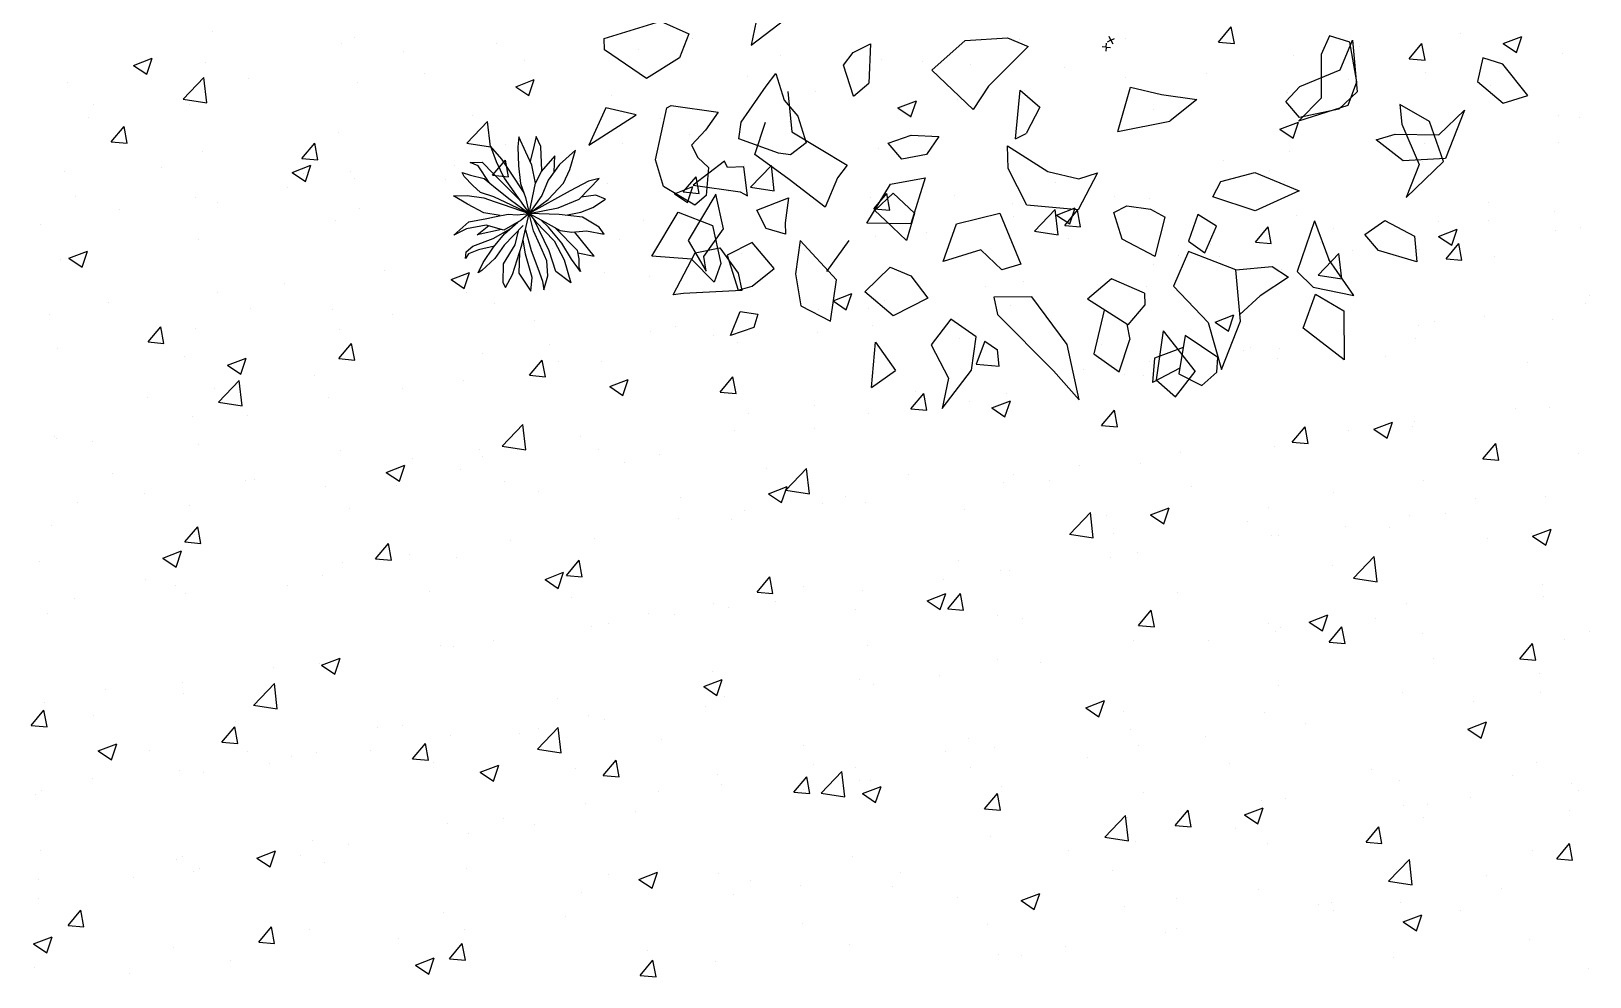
# Model space of a CAD drawing. Header units: millimetres. Extents: x 6597 to 20911, y -10306 to -132.
# Drawn here: x 9650 to 10237, y -5296 to -4941 of the extents above; entities that cross this region are included whole.
import ezdxf

# ---------------------------------------------------------------- set-up
doc = ezdxf.new("R2010")
doc.units = ezdxf.units.MM
doc.header["$LTSCALE"] = 25
doc.header["$MEASUREMENT"] = 0
doc.layers.add('MAAI - VEGETAÇÃO', color=106, linetype='Continuous')

msp = doc.modelspace()

# ---------------------------------------------------------------- linework, layer by layer
at = {"layer": 'MAAI - VEGETAÇÃO', "linetype": 'Continuous', "transparency": 33554559}
for p, q in [((9718.67, -4940.85), (9718.67, -4940.85)), ((10096.88, -4944.9), (10101.7, -4939.15)), ((10102.86, -4945.42), (10101.7, -4939.15)), ((10187.83, -4941.54), (10187.83, -4941.54)), ((9767.17, -4945.59), (9767.17, -4945.59)), ((9772.05, -4943.1), (9772.05, -4943.1)), ((9825.43, -4945.36), (9825.43, -4945.36)), ((9878.81, -4947.62), (9878.81, -4947.62)), ((9899.11, -4943.58), (9899.11, -4943.58)), ((10022.2, -4944.04), (10022.2, -4944.04)), ((10061.9, -4943.47), (10061.9, -4943.47)), ((10096.88, -4944.9), (10102.86, -4945.42)), ((10149.96, -4946.53), (10149.96, -4946.53)), ((10168.61, -4951.17), (10173.43, -4945.43)), ((10174.58, -4951.7), (10173.43, -4945.43)), ((10203.99, -4945.46), (10210.99, -4942.77)), ((10203.99, -4945.46), (10208.96, -4948.82)), ((10208.96, -4948.82), (10210.99, -4942.77)), ((9688.83, -4953.69), (9695.83, -4951)), ((9688.83, -4953.69), (9693.8, -4957.04)), ((9693.8, -4957.04), (9695.83, -4951)), ((9715.83, -4952.63), (9715.83, -4952.63)), ((9790.43, -4948.52), (9790.43, -4948.52)), ((9835.95, -4951.89), (9835.95, -4951.89)), ((9932.2, -4949.87), (9932.2, -4949.87)), ((9970.26, -4951.54), (9970.26, -4951.54)), ((9985.58, -4952.13), (9985.58, -4952.13)), ((10003.58, -4953.49), (10003.58, -4953.49)), ((10124.93, -4949.82), (10124.93, -4949.82)), ((10168.61, -4951.17), (10174.58, -4951.69)), ((10226.12, -4949.35), (10226.12, -4949.35)), ((9707.47, -4966.33), (9715.26, -4958.22)), ((9716.36, -4967.72), (9715.26, -4958.22)), ((9732.11, -4958.53), (9732.11, -4958.53)), ((9798.08, -4956.88), (9798.08, -4956.88)), ((9832.54, -4961.7), (9839.54, -4959.01)), ((9837.51, -4965.05), (9839.54, -4959.01)), ((9919.75, -4957.94), (9919.75, -4957.94)), ((10038.96, -4954.38), (10038.96, -4954.38)), ((10061.77, -4958.14), (10061.77, -4958.14)), ((10092.34, -4956.64), (10092.34, -4956.64)), ((10145.73, -4958.89), (10145.73, -4958.89)), ((10174.77, -4956.39), (10174.77, -4956.39)), ((9663.89, -4960.13), (9663.89, -4960.13)), ((9773.05, -4960.17), (9773.05, -4960.17)), ((9832.54, -4961.7), (9837.51, -4965.05)), ((9868.4, -4964.98), (9868.4, -4964.98)), ((9945.26, -4963.5), (9945.26, -4963.5)), ((10023.9, -4963.13), (10023.9, -4963.13)), ((10122.83, -4963.89), (10122.83, -4963.89)), ((10199.11, -4961.15), (10199.11, -4961.15)), ((9673.79, -4968.54), (9673.79, -4968.54)), ((9707.47, -4966.34), (9716.36, -4967.72)), ((9709.89, -4968.49), (9709.89, -4968.49)), ((9976.25, -4969.71), (9983.25, -4967.02)), ((9976.25, -4969.71), (9981.23, -4973.06)), ((9981.22, -4973.06), (9983.25, -4967.02)), ((9998.86, -4966.42), (9998.86, -4966.42)), ((10072.32, -4970.29), (10072.32, -4970.29)), ((9672.02, -4973.47), (9672.02, -4973.47)), ((9680.4, -4982.46), (9685.22, -4976.72)), ((9686.38, -4982.99), (9685.22, -4976.72)), ((9814.2, -4982.89), (9821.99, -4974.77)), ((9816.46, -4972.48), (9816.46, -4972.48)), ((9823.09, -4984.27), (9821.98, -4974.78)), ((9886.94, -4973.51), (9886.94, -4973.51)), ((9935.71, -4974.74), (9935.71, -4974.74)), ((10020.98, -4977.33), (10020.98, -4977.33)), ((10119.96, -4977.71), (10126.97, -4975.03)), ((10124.94, -4981.07), (10126.97, -4975.03)), ((10224.68, -4972.67), (10224.68, -4972.67)), ((10232.72, -4973.11), (10232.72, -4973.11)), ((9680.4, -4982.46), (9686.38, -4982.99)), ((9752.12, -4988.74), (9756.95, -4982.99)), ((9758.1, -4989.26), (9756.95, -4982.99)), ((9765.95, -4978.88), (9765.95, -4978.88)), ((9814.19, -4982.89), (9823.09, -4984.27)), ((9872.8, -4983.02), (9872.8, -4983.02)), ((9897.84, -4979.72), (9897.84, -4979.72)), ((10119.96, -4977.71), (10124.94, -4981.07)), ((10161.53, -4980.98), (10161.53, -4980.98)), ((10174.41, -4983.12), (10174.41, -4983.12)), ((10224.9, -4982.64), (10224.9, -4982.64)), ((9714.61, -4985.92), (9714.61, -4985.92)), ((9752.12, -4988.74), (9758.1, -4989.26)), ((9828.62, -4983.52), (9828.62, -4983.52)), ((9969.04, -4984.83), (9969.04, -4984.83)), ((10123.65, -4985.97), (10123.65, -4985.97)), ((9662.67, -4993.42), (9662.67, -4993.42)), ((9699.19, -4991.95), (9699.19, -4991.95)), ((9748.52, -4993.95), (9755.52, -4991.26)), ((9748.52, -4993.95), (9753.49, -4997.3)), ((9752.58, -4994.2), (9752.58, -4994.2)), ((9753.49, -4997.3), (9755.52, -4991.26)), ((9770.3, -4993.53), (9770.3, -4993.53)), ((9809.65, -4991.33), (9809.65, -4991.33)), ((9823.85, -4995.02), (9828.67, -4989.27)), ((9829.83, -4995.54), (9828.67, -4989.27)), ((9918.53, -4991.23), (9918.53, -4991.23)), ((9920.92, -4999.44), (9928.71, -4991.32)), ((9929.81, -5000.82), (9928.7, -4991.33)), ((10098.62, -4989.27), (10098.62, -4989.27)), ((10116.09, -4993.13), (10116.09, -4993.13)), ((10173.56, -4989.68), (10173.56, -4989.68)), ((9746.74, -4999.61), (9746.74, -4999.61)), ((9771.77, -4996.32), (9771.77, -4996.32)), ((9805.96, -4996.46), (9805.96, -4996.46)), ((9823.85, -4995.02), (9829.83, -4995.54)), ((9859.34, -4998.72), (9859.34, -4998.72)), ((9867.19, -4998.27), (9867.19, -4998.27)), ((9892.23, -5001.96), (9899.23, -4999.27)), ((9895.58, -5001.29), (9900.4, -4995.54)), ((9897.2, -5005.31), (9899.23, -4999.27)), ((9901.55, -5001.81), (9900.4, -4995.55)), ((9920.92, -4999.45), (9929.81, -5000.82)), ((10035.46, -4997.58), (10035.46, -4997.58)), ((10121.62, -4997.18), (10121.62, -4997.18)), ((9666.9, -5003.13), (9666.9, -5003.13)), ((9711.99, -5003.54), (9711.99, -5003.54)), ((9720.28, -5005.38), (9720.28, -5005.38)), ((9815.25, -5005.77), (9815.25, -5005.77)), ((9892.23, -5001.96), (9897.2, -5005.31)), ((9895.58, -5001.29), (9901.55, -5001.81)), ((9912.72, -5000.97), (9912.72, -5000.97)), ((9966.11, -5003.23), (9966.11, -5003.23)), ((9967.3, -5007.57), (9972.12, -5001.82)), ((9973.28, -5008.09), (9972.12, -5001.82)), ((9972.56, -5005.86), (9972.56, -5005.86)), ((9997.59, -5002.57), (9997.59, -5002.57)), ((10019.49, -5005.48), (10019.49, -5005.48)), ((10057.77, -5003.14), (10057.77, -5003.14)), ((10071.11, -5003.58), (10071.11, -5003.58)), ((10198.37, -5005.08), (10198.37, -5005.08)), ((9683.58, -5007.93), (9683.58, -5007.93)), ((9764.74, -5012.17), (9764.74, -5012.17)), ((9773.66, -5007.64), (9773.66, -5007.64)), ((9827.04, -5009.89), (9827.04, -5009.89)), ((9880.43, -5012.15), (9880.43, -5012.15)), ((9967.3, -5007.57), (9973.28, -5008.09)), ((10019.76, -5010.62), (10019.76, -5010.62)), ((10027.65, -5015.99), (10035.44, -5007.87)), ((10036.53, -5017.38), (10035.43, -5007.88)), ((10035.94, -5009.97), (10042.94, -5007.28)), ((10035.94, -5009.97), (10040.92, -5013.32)), ((10039.03, -5013.84), (10043.85, -5008.1)), ((10040.92, -5013.32), (10042.94, -5007.28)), ((10045.01, -5014.36), (10043.85, -5008.1)), ((10072.87, -5007.74), (10072.87, -5007.74)), ((10126.25, -5009.99), (10126.25, -5009.99)), ((10179.63, -5012.25), (10179.63, -5012.25)), ((10198.37, -5012.11), (10198.37, -5012.11)), ((10223.41, -5008.81), (10223.41, -5008.81)), ((9653.67, -5013.55), (9653.67, -5013.55)), ((9909.4, -5014.18), (9909.4, -5014.18)), ((9933.81, -5014.4), (9933.81, -5014.4)), ((9967.83, -5018.12), (9967.83, -5018.12)), ((9987.19, -5016.66), (9987.19, -5016.66)), ((9999.45, -5013.15), (9999.45, -5013.15)), ((10027.64, -5016), (10036.53, -5017.38)), ((10039.03, -5013.84), (10045.01, -5014.36)), ((10110.75, -5020.12), (10115.58, -5014.37)), ((10116.73, -5020.64), (10115.58, -5014.37)), ((10140.05, -5015.09), (10140.05, -5015.09)), ((10179.65, -5017.98), (10186.66, -5015.29)), ((10179.65, -5017.98), (10184.63, -5021.33)), ((10184.63, -5021.33), (10186.66, -5015.29)), ((10223.69, -5015.93), (10223.69, -5015.93)), ((10233.02, -5014.5), (10233.02, -5014.5)), ((9664.49, -5026.2), (9671.5, -5023.52)), ((9669.47, -5029.56), (9671.5, -5023.52)), ((9713.39, -5019.21), (9713.39, -5019.21)), ((9846.49, -5022.46), (9846.49, -5022.46)), ((9871.53, -5019.16), (9871.53, -5019.16)), ((9941.13, -5023.16), (9941.13, -5023.16)), ((10040.57, -5018.91), (10040.57, -5018.91)), ((10093.95, -5021.17), (10093.95, -5021.17)), ((10110.75, -5020.12), (10116.73, -5020.64)), ((10135.22, -5020.43), (10135.22, -5020.43)), ((10147.34, -5023.43), (10147.34, -5023.43)), ((10172.34, -5022.97), (10172.34, -5022.97)), ((10182.48, -5026.39), (10187.3, -5020.65)), ((10188.46, -5026.91), (10187.3, -5020.65)), ((9661.46, -5026.71), (9661.46, -5026.71)), ((9664.49, -5026.2), (9669.47, -5029.56)), ((9917.32, -5024.52), (9917.32, -5024.52)), ((10072.31, -5028.71), (10072.31, -5028.71)), ((10081.73, -5025.1), (10081.73, -5025.1)), ((10097.35, -5025.41), (10097.35, -5025.41)), ((10134.37, -5032.54), (10142.16, -5024.42)), ((10143.26, -5033.93), (10142.15, -5024.43)), ((10182.48, -5026.39), (10188.46, -5026.91)), ((10200.72, -5025.68), (10200.72, -5025.68)), ((9745.47, -5035.76), (9745.47, -5035.76)), ((9783.34, -5030.77), (9783.34, -5030.77)), ((9808.21, -5034.21), (9815.21, -5031.52)), ((9808.21, -5034.21), (9813.18, -5037.57)), ((9813.18, -5037.57), (9815.21, -5031.52)), ((9865.97, -5031.56), (9865.97, -5031.56)), ((9882.81, -5033.17), (9882.81, -5033.17)), ((10023.41, -5035.11), (10023.41, -5035.11)), ((10120.4, -5030.46), (10120.4, -5030.46)), ((10134.36, -5032.55), (10143.26, -5033.93)), ((9720.43, -5039.05), (9720.43, -5039.05)), ((9814.03, -5039.06), (9814.03, -5039.06)), ((9951.92, -5042.22), (9958.92, -5039.53)), ((9956.89, -5045.58), (9958.92, -5039.53)), ((10009.16, -5037.02), (10009.16, -5037.02)), ((10069.89, -5036.87), (10069.89, -5036.87)), ((10236.56, -5040.07), (10236.56, -5040.07)), ((9657.28, -5047.37), (9657.28, -5047.37)), ((9679.3, -5042.78), (9679.3, -5042.78)), ((9732.68, -5045.04), (9732.68, -5045.04)), ((9763.52, -5045.46), (9763.52, -5045.46)), ((9786.06, -5047.29), (9786.06, -5047.29)), ((9824.49, -5043.18), (9824.49, -5043.18)), ((9946.25, -5045.3), (9946.25, -5045.3)), ((9951.92, -5042.22), (9956.89, -5045.58)), ((9965.09, -5045.12), (9965.09, -5045.12)), ((9971.28, -5042.01), (9971.28, -5042.01)), ((10018.55, -5043.91), (10018.55, -5043.91)), ((10095.63, -5050.23), (10102.63, -5047.54)), ((10100.61, -5053.58), (10102.63, -5047.54)), ((10234.97, -5043.27), (10234.97, -5043.27)), ((9694.27, -5057.68), (9699.09, -5051.94)), ((9700.25, -5058.21), (9699.09, -5051.94)), ((9712.18, -5052.5), (9712.18, -5052.5)), ((9766.18, -5053.19), (9766.18, -5053.19)), ((9839.45, -5049.55), (9839.45, -5049.55)), ((9892.83, -5051.8), (9892.83, -5051.8)), ((9966.61, -5051.4), (9966.61, -5051.4)), ((10095.63, -5050.23), (10100.61, -5053.58)), ((10172.07, -5051.55), (10172.07, -5051.55)), ((10178.24, -5050.08), (10178.24, -5050.08)), ((10197.1, -5048.26), (10197.1, -5048.26)), ((10222.47, -5049.22), (10222.47, -5049.22)), ((9694.27, -5057.68), (9700.25, -5058.21)), ((9766, -5063.96), (9770.82, -5058.21)), ((9771.98, -5064.48), (9770.82, -5058.21)), ((9845.22, -5058.6), (9845.22, -5058.6)), ((9883.09, -5053.62), (9883.09, -5053.62)), ((9906.77, -5055.13), (9906.77, -5055.13)), ((9916.1, -5057.81), (9916.1, -5057.81)), ((9946.21, -5054.06), (9946.21, -5054.06)), ((9999.59, -5056.31), (9999.59, -5056.31)), ((10052.97, -5058.57), (10052.97, -5058.57)), ((10171.13, -5056.26), (10171.13, -5056.26)), ((9660.24, -5060), (9660.24, -5060)), ((9707.86, -5063.2), (9707.86, -5063.2)), ((9724.18, -5066.46), (9731.19, -5063.78)), ((9729.16, -5069.82), (9731.19, -5063.78)), ((9766, -5063.96), (9771.98, -5064.48)), ((9820.19, -5061.9), (9820.19, -5061.9)), ((9837.73, -5070.23), (9842.55, -5064.49)), ((9843.7, -5070.76), (9842.55, -5064.49)), ((9848.46, -5065.14), (9848.46, -5065.14)), ((9864.76, -5064.85), (9864.76, -5064.85)), ((10071.04, -5064.85), (10071.04, -5064.85)), ((10106.36, -5060.82), (10106.36, -5060.82)), ((10108.91, -5059.87), (10108.91, -5059.87)), ((10119.19, -5063.75), (10119.19, -5063.75)), ((10119.92, -5060.09), (10119.92, -5060.09)), ((10159.74, -5063.08), (10159.74, -5063.08)), ((9724.18, -5066.46), (9729.16, -5069.82)), ((9757.03, -5070.21), (9757.03, -5070.21)), ((9837.73, -5070.23), (9843.7, -5070.76)), ((9909.45, -5076.51), (9914.27, -5070.76)), ((9915.43, -5077.03), (9914.27, -5070.76)), ((10046.01, -5068.15), (10046.01, -5068.15)), ((10061.6, -5070.1), (10061.6, -5070.1)), ((10068.68, -5070.16), (10068.68, -5070.16)), ((10213.12, -5065.33), (10213.12, -5065.33)), ((9719.16, -5075.2), (9719.16, -5075.2)), ((9720.73, -5080.3), (9728.52, -5072.18)), ((9729.62, -5081.68), (9728.51, -5072.19)), ((9790.14, -5075.15), (9790.14, -5075.15)), ((9812.82, -5072.35), (9812.82, -5072.35)), ((9867.9, -5074.47), (9874.9, -5071.79)), ((9867.9, -5074.47), (9872.87, -5077.83)), ((9872.87, -5077.83), (9874.9, -5071.79)), ((9909.45, -5076.51), (9915.43, -5077.03)), ((9982.85, -5076.46), (9982.85, -5076.46)), ((9694.13, -5078.5), (9694.13, -5078.5)), ((9720.73, -5080.31), (9729.62, -5081.68)), ((9762.31, -5078.75), (9762.31, -5078.75)), ((9944.98, -5081.45), (9944.98, -5081.45)), ((9981.18, -5082.78), (9986, -5077.04)), ((9981.18, -5082.78), (9987.16, -5083.31)), ((9987.15, -5083.31), (9986, -5077.04)), ((10003.28, -5080.11), (10003.28, -5080.11)), ((10011.61, -5082.48), (10018.61, -5079.79)), ((10011.61, -5082.48), (10016.58, -5085.84)), ((10016.58, -5085.84), (10018.61, -5079.79)), ((10017.33, -5077.2), (10017.33, -5077.2)), ((10208.67, -5082.71), (10208.67, -5082.71)), ((10221.25, -5082.5), (10221.25, -5082.5)), ((9710.96, -5085.79), (9710.96, -5085.79)), ((9731.82, -5085.16), (9731.82, -5085.16)), ((9827.46, -5096.85), (9835.25, -5088.73)), ((9919.94, -5084.74), (9919.94, -5084.74)), ((9965.39, -5084.69), (9965.39, -5084.69)), ((10052.9, -5089.06), (10057.72, -5083.31)), ((10058.88, -5089.58), (10057.72, -5083.31)), ((10155.32, -5090.49), (10162.32, -5087.8)), ((10160.3, -5093.85), (10162.32, -5087.8)), ((10170.79, -5087.7), (10170.79, -5087.7)), ((9659.02, -5093.29), (9659.02, -5093.29)), ((9659.83, -5093.88), (9659.83, -5093.88)), ((9836.34, -5098.24), (9835.24, -5088.74)), ((9856.79, -5093.06), (9856.79, -5093.06)), ((9914.88, -5091.1), (9914.88, -5091.1)), ((9944.97, -5090.13), (9944.97, -5090.13)), ((10052.9, -5089.06), (10058.88, -5089.58)), ((10124.63, -5095.34), (10129.45, -5089.59)), ((10130.61, -5095.86), (10129.45, -5089.59)), ((10145.76, -5090.99), (10145.76, -5090.99)), ((10155.32, -5090.49), (10160.3, -5093.85)), ((10169.91, -5089.55), (10169.91, -5089.55)), ((9673.5, -5095.17), (9673.5, -5095.17)), ((9713.21, -5096.13), (9713.21, -5096.13)), ((9766.59, -5098.39), (9766.59, -5098.39)), ((9818.91, -5098.05), (9818.91, -5098.05)), ((9827.45, -5096.86), (9836.34, -5098.24)), ((9863.54, -5098.14), (9863.54, -5098.14)), ((9886.65, -5100.14), (9886.65, -5100.14)), ((10082.61, -5099.31), (10082.61, -5099.31)), ((10117.97, -5097.04), (10117.97, -5097.04)), ((10124.63, -5095.34), (10130.61, -5095.86)), ((10196.36, -5101.61), (10201.18, -5095.86)), ((10202.33, -5102.13), (10201.18, -5095.87)), ((10232.43, -5099.74), (10232.43, -5099.74)), ((9783.87, -5106.73), (9790.88, -5104.04)), ((9788.85, -5110.08), (9790.88, -5104.04)), ((9793.88, -5101.34), (9793.88, -5101.34)), ((9811.6, -5105.63), (9811.6, -5105.63)), ((9819.97, -5100.65), (9819.97, -5100.65)), ((9873.35, -5102.9), (9873.35, -5102.9)), ((9926.74, -5105.16), (9926.74, -5105.16)), ((9934.18, -5113.4), (9941.97, -5105.28)), ((9943.07, -5114.79), (9941.96, -5105.29)), ((10044.73, -5104.29), (10044.73, -5104.29)), ((10067.46, -5103.45), (10067.46, -5103.45)), ((10196.36, -5101.61), (10202.33, -5102.13)), ((9680.91, -5107.31), (9680.91, -5107.31)), ((9730.73, -5109.66), (9730.73, -5109.66)), ((9734.29, -5109.57), (9734.29, -5109.57)), ((9761.09, -5112.04), (9761.09, -5112.04)), ((9783.87, -5106.73), (9788.85, -5110.08)), ((9787.68, -5111.82), (9787.68, -5111.82)), ((9828.33, -5110.15), (9828.33, -5110.15)), ((9927.59, -5114.74), (9934.59, -5112.05)), ((9932.56, -5118.09), (9934.59, -5112.05)), ((9980.12, -5107.41), (9980.12, -5107.41)), ((10016.12, -5110.49), (10016.12, -5110.49)), ((10019.7, -5107.59), (10019.7, -5107.59)), ((10033.5, -5109.67), (10033.5, -5109.67)), ((10086.88, -5111.92), (10086.88, -5111.92)), ((10174.11, -5109.75), (10174.11, -5109.75)), ((9667.82, -5117.94), (9667.82, -5117.94)), ((9692.85, -5114.64), (9692.85, -5114.64)), ((9841.06, -5114.08), (9841.06, -5114.08)), ((9894.44, -5116.33), (9894.44, -5116.33)), ((9927.59, -5114.74), (9932.56, -5118.09)), ((9934.17, -5113.41), (9943.07, -5114.79)), ((9956.54, -5115.9), (9956.54, -5115.9)), ((9964.18, -5117.98), (9964.18, -5117.98)), ((10140.27, -5114.18), (10140.27, -5114.18)), ((10193.65, -5116.43), (10193.65, -5116.43)), ((10220.04, -5115.79), (10220.04, -5115.79)), ((9709.75, -5119.08), (9709.75, -5119.08)), ((9770.01, -5120.16), (9770.01, -5120.16)), ((9918.67, -5120.89), (9918.67, -5120.89)), ((9947.82, -5118.59), (9947.82, -5118.59)), ((10001.2, -5120.84), (10001.2, -5120.84)), ((10040.91, -5129.95), (10048.69, -5121.84)), ((10049.79, -5131.34), (10048.69, -5121.84)), ((10054.59, -5123.1), (10054.59, -5123.1)), ((10071.3, -5122.74), (10078.3, -5120.06)), ((10071.3, -5122.74), (10076.28, -5126.1)), ((10076.27, -5126.1), (10078.3, -5120.06)), ((10115.79, -5119.76), (10115.79, -5119.76)), ((10168.69, -5122.83), (10168.69, -5122.83)), ((10182.36, -5122.15), (10182.36, -5122.15)), ((9657.81, -5126.58), (9657.81, -5126.58)), ((9708.15, -5132.9), (9712.97, -5127.16)), ((9714.13, -5133.43), (9712.97, -5127.16)), ((9893.64, -5124.19), (9893.64, -5124.19)), ((9913.67, -5124.39), (9913.67, -5124.39)), ((10057.47, -5129.77), (10057.47, -5129.77)), ((10107.97, -5125.36), (10107.97, -5125.36)), ((10144.49, -5127.14), (10144.49, -5127.14)), ((10161.35, -5127.61), (10161.35, -5127.61)), ((10215.01, -5130.75), (10222.02, -5128.07)), ((10219.99, -5134.11), (10222.02, -5128.07)), ((9708.15, -5132.9), (9714.13, -5133.43)), ((9711.69, -5130.17), (9711.69, -5130.17)), ((9779.87, -5139.18), (9784.7, -5133.43)), ((9785.85, -5139.7), (9784.7, -5133.43)), ((9830.48, -5132.5), (9830.48, -5132.5)), ((9862.32, -5131.43), (9862.32, -5131.43)), ((10040.9, -5129.96), (10049.79, -5131.34)), ((10116.76, -5130.33), (10116.76, -5130.33)), ((10119.45, -5130.43), (10119.45, -5130.43)), ((10198.07, -5131.71), (10198.07, -5131.71)), ((10214.73, -5129.87), (10214.73, -5129.87)), ((10215.01, -5130.75), (10219.99, -5134.11)), ((9653.37, -5140.18), (9653.37, -5140.18)), ((9699.85, -5138.98), (9706.85, -5136.29)), ((9699.85, -5138.98), (9704.83, -5142.33)), ((9704.83, -5142.33), (9706.85, -5136.29)), ((9767.57, -5140.78), (9767.57, -5140.78)), ((9779.87, -5139.18), (9785.85, -5139.7)), ((9792.61, -5137.49), (9792.61, -5137.49)), ((9810.38, -5138.92), (9810.38, -5138.92)), ((9851.6, -5145.45), (9856.42, -5139.71)), ((9857.58, -5145.98), (9856.42, -5139.71)), ((9999.15, -5139.78), (9999.15, -5139.78)), ((10056.3, -5138.75), (10056.3, -5138.75)), ((10066.24, -5136.73), (10066.24, -5136.73)), ((10147.63, -5146.51), (10155.42, -5138.39)), ((10156.52, -5147.89), (10155.41, -5138.4)), ((9693.31, -5146.97), (9693.31, -5146.97)), ((9759.87, -5145.33), (9759.87, -5145.33)), ((9843.57, -5146.99), (9850.57, -5144.3)), ((9843.57, -5146.99), (9848.54, -5150.34)), ((9848.54, -5150.34), (9850.57, -5144.3)), ((9851.6, -5145.45), (9857.58, -5145.98)), ((9923.33, -5151.73), (9928.15, -5145.98)), ((9929.3, -5152.25), (9928.15, -5145.98)), ((9993.39, -5147.03), (9993.39, -5147.03)), ((10014.9, -5143.78), (10014.9, -5143.78)), ((10018.43, -5143.73), (10018.43, -5143.73)), ((10139.75, -5141.72), (10139.75, -5141.72)), ((10147.62, -5146.51), (10156.52, -5147.89)), ((9704.42, -5149.1), (9704.42, -5149.1)), ((9708.53, -5152.37), (9708.53, -5152.37)), ((9746.7, -5149.22), (9746.7, -5149.22)), ((9800.08, -5151.48), (9800.08, -5151.48)), ((9923.33, -5151.73), (9929.3, -5152.25)), ((9940.84, -5149.79), (9940.84, -5149.79)), ((9962.96, -5151.27), (9962.96, -5151.27)), ((9987.28, -5155), (9994.28, -5152.31)), ((9992.25, -5158.35), (9994.28, -5152.31)), ((9995.05, -5158), (9999.87, -5152.26)), ((10001.03, -5158.53), (9999.87, -5152.26)), ((10081.44, -5151.73), (10081.44, -5151.73)), ((10218.82, -5149.08), (10218.82, -5149.08)), ((9666.55, -5154.08), (9666.55, -5154.08)), ((9853.46, -5153.73), (9853.46, -5153.73)), ((9906.84, -5155.99), (9906.84, -5155.99)), ((9912.45, -5157.67), (9912.45, -5157.67)), ((9930.24, -5155.34), (9930.24, -5155.34)), ((9960.22, -5158.24), (9960.22, -5158.24)), ((9987.28, -5155), (9992.25, -5158.35)), ((9995.05, -5158), (10001.03, -5158.53)), ((10066.78, -5164.28), (10071.6, -5158.53)), ((10072.76, -5164.8), (10071.6, -5158.53)), ((10167.48, -5156.12), (10167.48, -5156.12)), ((10219.21, -5153.28), (10219.21, -5153.28)), ((9656.59, -5159.86), (9656.59, -5159.86)), ((9861.11, -5164.72), (9861.11, -5164.72)), ((9867.33, -5163.63), (9867.33, -5163.63)), ((9882.52, -5159.8), (9882.52, -5159.8)), ((9892.36, -5160.33), (9892.36, -5160.33)), ((10013.61, -5160.5), (10013.61, -5160.5)), ((10023.12, -5161.74), (10023.12, -5161.74)), ((10066.78, -5164.28), (10072.76, -5164.8)), ((10066.99, -5162.75), (10066.99, -5162.75)), ((10115.54, -5163.62), (10115.54, -5163.62)), ((10130.99, -5163.01), (10137.99, -5160.32)), ((10130.99, -5163.01), (10135.97, -5166.36)), ((10135.97, -5166.36), (10137.99, -5160.32)), ((10138.51, -5170.55), (10143.33, -5164.81)), ((10144.48, -5171.08), (10143.33, -5164.81)), ((10156.05, -5161.59), (10156.05, -5161.59)), ((9824.2, -5169.81), (9824.2, -5169.81)), ((10065.03, -5170.02), (10065.03, -5170.02)), ((10093.15, -5169.88), (10093.15, -5169.88)), ((10118.18, -5166.58), (10118.18, -5166.58)), ((10120.37, -5165.01), (10120.37, -5165.01)), ((10138.51, -5170.55), (10144.48, -5171.08)), ((10173.75, -5167.26), (10173.75, -5167.26)), ((10227.14, -5169.52), (10227.14, -5169.52)), ((10236.26, -5166.7), (10236.26, -5166.7)), ((9759.54, -5179.24), (9766.55, -5176.55)), ((9764.52, -5182.6), (9766.55, -5176.55)), ((9804.17, -5171.94), (9804.17, -5171.94)), ((9809.17, -5172.21), (9809.17, -5172.21)), ((9964.8, -5171.75), (9964.8, -5171.75)), ((10210.23, -5176.83), (10215.05, -5171.08)), ((10216.21, -5177.35), (10215.05, -5171.08)), ((9741.27, -5180.22), (9741.27, -5180.22)), ((9758.66, -5178.62), (9758.66, -5178.62)), ((9759.54, -5179.24), (9764.52, -5182.6)), ((9765.88, -5179.82), (9765.88, -5179.82)), ((9766.3, -5176.93), (9766.3, -5176.93)), ((9906.48, -5181.76), (9906.48, -5181.76)), ((10013.68, -5177.06), (10013.68, -5177.06)), ((10029.99, -5178.19), (10029.99, -5178.19)), ((10177.94, -5176.71), (10177.94, -5176.71)), ((10210.23, -5176.83), (10216.21, -5177.35)), ((10217.61, -5182.37), (10217.61, -5182.37)), ((9707.31, -5185.66), (9707.31, -5185.66)), ((9733.99, -5194.26), (9741.78, -5186.14)), ((9742.88, -5195.65), (9741.77, -5186.15)), ((9903.26, -5187.25), (9910.26, -5184.56)), ((9903.26, -5187.25), (9908.23, -5190.61)), ((9908.23, -5190.61), (9910.26, -5184.56)), ((9961.75, -5184.56), (9961.75, -5184.56)), ((9967.08, -5186.47), (9967.08, -5186.47)), ((9992.12, -5183.18), (9992.12, -5183.18)), ((10119.63, -5186.72), (10119.63, -5186.72)), ((9655.38, -5193.15), (9655.38, -5193.15)), ((9678.11, -5188.54), (9678.11, -5188.54)), ((9707.56, -5189.83), (9707.56, -5189.83)), ((9848.16, -5191.77), (9848.16, -5191.77)), ((9911.24, -5190.96), (9911.24, -5190.96)), ((10046.97, -5195.26), (10053.97, -5192.57)), ((10051.94, -5198.61), (10053.97, -5192.57)), ((10166.26, -5189.41), (10166.26, -5189.41)), ((10192.9, -5192.72), (10192.9, -5192.72)), ((10217.94, -5189.42), (10217.94, -5189.42)), ((9650.3, -5201.85), (9655.12, -5196.1)), ((9656.28, -5202.37), (9655.12, -5196.1)), ((9673.84, -5198.06), (9673.84, -5198.06)), ((9733.98, -5194.27), (9742.88, -5195.65)), ((9859.89, -5198.01), (9859.89, -5198.01)), ((9866.06, -5199.77), (9866.06, -5199.77)), ((9903.93, -5194.79), (9903.93, -5194.79)), ((10046.97, -5195.26), (10051.94, -5198.61)), ((10061.31, -5196.73), (10061.31, -5196.73)), ((10114.32, -5196.91), (10114.32, -5196.91)), ((9650.3, -5201.85), (9656.28, -5202.37)), ((9722.02, -5208.12), (9726.85, -5202.38)), ((9728, -5208.65), (9726.84, -5202.38)), ((9727.22, -5200.32), (9727.22, -5200.32)), ((9780.6, -5202.58), (9780.6, -5202.58)), ((9789.84, -5201.78), (9789.84, -5201.78)), ((9807.95, -5205.5), (9807.95, -5205.5)), ((9833.99, -5204.83), (9833.99, -5204.83)), ((9840.71, -5210.81), (9848.5, -5202.7)), ((9841.02, -5203.07), (9841.02, -5203.07)), ((9849.6, -5212.2), (9848.5, -5202.7)), ((10063.81, -5203.31), (10063.81, -5203.31)), ((10129.75, -5201.03), (10129.75, -5201.03)), ((10190.68, -5203.27), (10197.68, -5200.58)), ((10190.68, -5203.27), (10195.66, -5206.62)), ((10195.66, -5206.62), (10197.68, -5200.58)), ((9675.52, -5211.49), (9682.52, -5208.81)), ((9675.52, -5211.49), (9680.5, -5214.85)), ((9680.5, -5214.85), (9682.52, -5208.81)), ((9694.92, -5211.5), (9694.92, -5211.5)), ((9722.02, -5208.12), (9728, -5208.65)), ((9731.52, -5211.79), (9731.52, -5211.79)), ((9777.87, -5211.38), (9777.87, -5211.38)), ((9793.75, -5214.4), (9798.57, -5208.65)), ((9799.73, -5214.92), (9798.57, -5208.65)), ((9840.71, -5210.82), (9849.6, -5212.2)), ((9887.37, -5207.09), (9887.37, -5207.09)), ((9940.75, -5209.34), (9940.75, -5209.34)), ((9994.13, -5211.6), (9994.13, -5211.6)), ((10002.99, -5206.74), (10002.99, -5206.74)), ((10012.47, -5210.35), (10012.47, -5210.35)), ((10066.84, -5209.32), (10066.84, -5209.32)), ((10091.87, -5206.02), (10091.87, -5206.02)), ((9739.99, -5216.37), (9739.99, -5216.37)), ((9748.31, -5213.75), (9748.31, -5213.75)), ((9757.44, -5211.9), (9757.44, -5211.9)), ((9793.75, -5214.4), (9799.73, -5214.92)), ((9801.69, -5216.01), (9801.69, -5216.01)), ((9819.23, -5219.5), (9826.24, -5216.82)), ((9824.21, -5222.86), (9826.24, -5216.82)), ((9865.48, -5220.67), (9870.3, -5214.93)), ((9871.45, -5221.2), (9870.3, -5214.93)), ((9944.67, -5216.75), (9944.67, -5216.75)), ((10003.68, -5217.63), (10003.68, -5217.63)), ((10047.52, -5213.85), (10047.52, -5213.85)), ((10100.9, -5216.11), (10100.9, -5216.11)), ((10216.39, -5215.66), (10216.39, -5215.66)), ((9673.2, -5221.8), (9673.2, -5221.8)), ((9706.1, -5218.95), (9706.1, -5218.95)), ((9714.96, -5219.66), (9714.96, -5219.66)), ((9819.23, -5219.5), (9824.21, -5222.86)), ((9855.07, -5218.26), (9855.07, -5218.26)), ((9865.48, -5220.67), (9871.45, -5221.2)), ((9908.45, -5220.52), (9908.45, -5220.52)), ((9937.2, -5226.95), (9942.02, -5221.2)), ((9943.18, -5227.47), (9942.02, -5221.2)), ((9947.44, -5227.37), (9955.23, -5219.25)), ((9956.33, -5228.75), (9955.22, -5219.26)), ((9960.53, -5217.85), (9960.53, -5217.85)), ((9961.84, -5222.77), (9961.84, -5222.77)), ((9965.81, -5222.62), (9965.81, -5222.62)), ((10154.28, -5218.36), (10154.28, -5218.36)), ((10165.05, -5222.7), (10165.05, -5222.7)), ((10207.66, -5220.62), (10207.66, -5220.62)), ((9651.8, -5227.98), (9651.8, -5227.98)), ((9654.16, -5226.44), (9654.16, -5226.44)), ((9886.35, -5226.76), (9886.35, -5226.76)), ((9910.02, -5224.25), (9910.02, -5224.25)), ((9937.2, -5226.95), (9943.18, -5227.47)), ((9940.78, -5225.91), (9940.78, -5225.91)), ((9947.43, -5227.37), (9956.33, -5228.75)), ((9962.95, -5227.51), (9969.95, -5224.82)), ((9962.95, -5227.51), (9967.92, -5230.87)), ((9967.92, -5230.87), (9969.95, -5224.82)), ((10008.93, -5233.22), (10013.75, -5227.48)), ((10014.91, -5233.75), (10013.75, -5227.48)), ((10015.22, -5225.03), (10015.22, -5225.03)), ((10068.6, -5227.29), (10068.6, -5227.29)), ((10191.63, -5228.87), (10191.63, -5228.87)), ((10229.5, -5223.88), (10229.5, -5223.88)), ((10232.13, -5226.37), (10232.13, -5226.37)), ((9858.68, -5231.29), (9858.68, -5231.29)), ((9877.62, -5234.23), (9877.62, -5234.23)), ((10008.93, -5233.22), (10014.91, -5233.75)), ((10080.65, -5239.5), (10085.48, -5233.75)), ((10086.63, -5240.02), (10085.47, -5233.75)), ((10106.66, -5235.52), (10113.66, -5232.83)), ((10111.63, -5238.88), (10113.66, -5232.83)), ((10113.11, -5230.2), (10113.11, -5230.2)), ((10121.98, -5229.54), (10121.98, -5229.54)), ((10166.59, -5232.16), (10166.59, -5232.16)), ((10175.36, -5231.8), (10175.36, -5231.8)), ((10228.75, -5234.05), (10228.75, -5234.05)), ((9806.74, -5238.79), (9806.74, -5238.79)), ((9828.03, -5236.78), (9828.03, -5236.78)), ((9839.75, -5239.21), (9839.75, -5239.21)), ((10054.16, -5243.92), (10061.95, -5235.8)), ((10063.05, -5245.3), (10061.94, -5235.81)), ((10062.6, -5236.6), (10062.6, -5236.6)), ((10080.65, -5239.5), (10086.63, -5240.02)), ((10103.44, -5240.48), (10103.44, -5240.48)), ((10106.66, -5235.52), (10111.63, -5238.88)), ((10152.38, -5245.77), (10157.2, -5240.03)), ((10158.36, -5246.3), (10157.2, -5240.03)), ((10173.82, -5236.38), (10173.82, -5236.38)), ((9756.23, -5245.19), (9756.23, -5245.19)), ((9769.71, -5246.79), (9769.71, -5246.79)), ((9814.72, -5242.51), (9814.72, -5242.51)), ((10011.25, -5243.64), (10011.25, -5243.64)), ((10054.16, -5243.93), (10063.05, -5245.3)), ((10065.57, -5245.46), (10065.57, -5245.46)), ((10115.5, -5246.39), (10115.5, -5246.39)), ((10152.38, -5245.77), (10158.36, -5246.3)), ((10224.11, -5252.05), (10228.93, -5246.3)), ((10230.08, -5252.57), (10228.93, -5246.3)), ((9653.94, -5248.9), (9653.94, -5248.9)), ((9704.88, -5252.24), (9704.88, -5252.24)), ((9707.33, -5251.15), (9707.33, -5251.15)), ((9735.21, -5251.76), (9742.21, -5249.07)), ((9735.21, -5251.76), (9740.19, -5255.11)), ((9740.19, -5255.11), (9742.21, -5249.07)), ((9751.56, -5250.82), (9751.56, -5250.82)), ((9959.31, -5251.14), (9959.31, -5251.14)), ((10040.53, -5248.76), (10040.53, -5248.76)), ((10160.89, -5260.47), (10168.68, -5252.35)), ((10169.77, -5261.86), (10168.67, -5252.36)), ((10215.17, -5248.95), (10215.17, -5248.95)), ((10224.11, -5252.05), (10230.08, -5252.57)), ((9711.4, -5256.8), (9711.4, -5256.8)), ((9713.69, -5255.81), (9713.69, -5255.81)), ((9760.71, -5253.41), (9760.71, -5253.41)), ((9814.09, -5255.66), (9814.09, -5255.66)), ((9867.47, -5257.92), (9867.47, -5257.92)), ((9878.92, -5259.77), (9885.93, -5257.08)), ((9883.9, -5263.12), (9885.93, -5257.08)), ((9908.8, -5257.54), (9908.8, -5257.54)), ((9977.38, -5257.07), (9977.38, -5257.07)), ((10057.18, -5256.4), (10057.18, -5256.4)), ((10163.83, -5255.99), (10163.83, -5255.99)), ((10197.78, -5258.34), (10197.78, -5258.34)), ((9652.94, -5259.73), (9652.94, -5259.73)), ((9688.65, -5259.11), (9688.65, -5259.11)), ((9857.46, -5264.58), (9857.46, -5264.58)), ((9878.92, -5259.77), (9883.9, -5263.12)), ((9920.86, -5260.17), (9920.86, -5260.17)), ((9939.5, -5262.06), (9939.5, -5262.06)), ((9974.24, -5262.43), (9974.24, -5262.43)), ((10111.89, -5263.49), (10111.89, -5263.49)), ((10160.88, -5260.48), (10169.77, -5261.86)), ((10203.2, -5263.32), (10203.2, -5263.32)), ((9653.08, -5266.81), (9653.08, -5266.81)), ((9914.47, -5265.35), (9914.47, -5265.35)), ((9998.86, -5266.41), (9998.86, -5266.41)), ((10022.64, -5267.77), (10029.64, -5265.09)), ((10022.64, -5267.77), (10027.61, -5271.13)), ((10027.61, -5271.13), (10029.64, -5265.09)), ((10027.62, -5264.68), (10027.62, -5264.68)), ((10061.38, -5269.89), (10061.38, -5269.89)), ((10081, -5266.94), (10081, -5266.94)), ((10134.38, -5269.2), (10134.38, -5269.2)), ((10139.46, -5268.35), (10139.46, -5268.35)), ((10165.32, -5268.31), (10165.32, -5268.31)), ((9664.17, -5277.07), (9668.99, -5271.32)), ((9670.15, -5277.59), (9668.99, -5271.32)), ((9805.52, -5272.08), (9805.52, -5272.08)), ((9851.32, -5273.67), (9851.32, -5273.67)), ((10140.29, -5271.6), (10140.29, -5271.6)), ((10166.35, -5275.78), (10173.35, -5273.1)), ((10166.35, -5275.78), (10171.32, -5279.14)), ((10171.32, -5279.14), (10173.35, -5273.1)), ((10187.77, -5271.45), (10187.77, -5271.45)), ((9651.19, -5284.01), (9658.19, -5281.32)), ((9656.16, -5287.37), (9658.19, -5281.32)), ((9664.17, -5277.07), (9670.15, -5277.59)), ((9735.9, -5283.34), (9740.72, -5277.6)), ((9741.88, -5283.86), (9740.72, -5277.6)), ((9755.01, -5278.48), (9755.01, -5278.48)), ((9788.41, -5281.95), (9788.41, -5281.95)), ((9813.44, -5278.65), (9813.44, -5278.65)), ((9940.54, -5276.42), (9940.54, -5276.42)), ((10010.04, -5276.93), (10010.04, -5276.93)), ((10077.13, -5279.92), (10077.13, -5279.92)), ((10081.14, -5278.36), (10081.14, -5278.36)), ((9651.19, -5284.01), (9656.16, -5287.37)), ((9703.67, -5285.52), (9703.67, -5285.52)), ((9735.9, -5283.34), (9741.88, -5283.86)), ((9807.63, -5289.62), (9812.45, -5283.87)), ((9813.6, -5290.14), (9812.45, -5283.87)), ((9882.22, -5286.43), (9882.22, -5286.43)), ((9958.1, -5284.43), (9958.1, -5284.43)), ((10039.26, -5284.9), (10039.26, -5284.9)), ((10213.96, -5282.24), (10213.96, -5282.24)), ((9651.73, -5293.02), (9651.73, -5293.02)), ((9725.25, -5290.26), (9725.25, -5290.26)), ((9794.9, -5292.02), (9801.9, -5289.33)), ((9794.9, -5292.02), (9799.88, -5295.37)), ((9799.88, -5295.37), (9801.9, -5289.33)), ((9807.63, -5289.62), (9813.6, -5290.14)), ((9879.35, -5295.89), (9884.17, -5290.15)), ((9885.33, -5296.42), (9884.17, -5290.15)), ((9907.59, -5290.83), (9907.59, -5290.83)), ((10014.23, -5288.2), (10014.23, -5288.2)), ((10022.82, -5288.37), (10022.82, -5288.37)), ((10162.61, -5289.28), (10162.61, -5289.28)), ((10235.97, -5293.33), (10235.97, -5293.33)), ((9687.38, -5295.25), (9687.38, -5295.25)), ((9879.35, -5295.89), (9885.33, -5296.41))]:
    msp.add_line(p, q, dxfattribs=at)
at = {"layer": 'MAAI - VEGETAÇÃO', "transparency": 33554559}
for p, q in [((9865.83, -4943.6), (9887.06, -4937.08)), ((9887.06, -4937.08), (9897.66, -4941.81)), ((9897.66, -4941.81), (9894.11, -4950.86)), ((9921.12, -4946.13), (9933.76, -4936.46)), ((9922.93, -4937.12), (9921.12, -4946.13)), ((9865.95, -4947.88), (9865.83, -4943.6)), ((9881.72, -4958.66), (9865.95, -4947.88)), ((9959.52, -4948.85), (9966, -4945.54)), ((9966, -4945.54), (9965.4, -4960.35)), ((9989.09, -4955.53), (10001.58, -4944.28)), ((10001.58, -4944.28), (10017.51, -4943.39)), ((10025.31, -4946.64), (10010.41, -4961.53)), ((10017.51, -4943.39), (10025.31, -4946.64)), ((10054.68, -4946.84), (10053.14, -4946.71)), ((10054.68, -4946.84), (10054.56, -4948.35)), ((10054.68, -4946.84), (10054.8, -4945.3)), ((10054.68, -4946.84), (10056.22, -4946.96)), ((10056.42, -4944.23), (10055.05, -4944.93)), ((10056.42, -4944.23), (10055.72, -4942.85)), ((10056.42, -4944.23), (10057.77, -4943.54)), ((10056.42, -4944.23), (10057.13, -4945.6)), ((10138.69, -4942.56), (10135.55, -4949.61)), ((10146.26, -4944.98), (10138.69, -4942.56)), ((10142.7, -4955.3), (10147.29, -4944.25)), ((10148.96, -4959.83), (10146.26, -4944.98)), ((10147.29, -4944.25), (10149.03, -4963.68)), ((9894.11, -4950.86), (9881.72, -4958.66)), ((9955.84, -4953.66), (9959.52, -4948.85)), ((9959.64, -4965.24), (9955.84, -4953.66)), ((10135.55, -4949.61), (10135.51, -4966.06)), ((10196.28, -4950.79), (10194.28, -4959.78)), ((10203.85, -4953.24), (10196.28, -4950.79)), ((10213.28, -4964.96), (10203.85, -4953.24)), ((9926.74, -4961.5), (9930.43, -4956.72)), ((9930.43, -4956.72), (9933.52, -4966.72)), ((9989.09, -4955.53), (10004.65, -4970.25)), ((10127.52, -4961.64), (10142.7, -4955.3)), ((9917.3, -4975.02), (9926.74, -4961.5)), ((9934.88, -4963.49), (9936.46, -4978.64)), ((9959.64, -4965.24), (9965.4, -4960.35)), ((10010.41, -4961.53), (10004.65, -4970.25)), ((10020.54, -4981.35), (10022.33, -4963.04)), ((10022.33, -4963.04), (10029.7, -4969.43)), ((10059, -4978.53), (10063.82, -4961.86)), ((10063.82, -4961.86), (10075.46, -4964.6)), ((10075.46, -4964.6), (10088.73, -4966.53)), ((10122.21, -4967.25), (10127.52, -4961.64)), ((10149.03, -4963.68), (10142.1, -4970.11)), ((10145.68, -4968.69), (10148.96, -4959.83)), ((10194.28, -4959.78), (10203.98, -4967.86)), ((10203.98, -4967.86), (10213.28, -4964.96)), ((9866.39, -4969.59), (9860.1, -4983.7)), ((9877.82, -4972.32), (9866.39, -4969.59)), ((9885.1, -4989.22), (9889.39, -4969.61)), ((9889.39, -4969.61), (9891.03, -4968.77)), ((9891.03, -4968.77), (9908.7, -4971.34)), ((9908.7, -4971.34), (9903.98, -4978.1)), ((9933.52, -4966.72), (9938.66, -4972.79)), ((10029.7, -4969.43), (10024.52, -4979.32)), ((10088.73, -4966.53), (10078.56, -4974.63)), ((10127.35, -4973.31), (10122.21, -4967.25)), ((10135.51, -4966.06), (10127.07, -4974.54)), ((10127.07, -4974.54), (10145.68, -4968.69)), ((10142.1, -4970.11), (10127.35, -4973.31)), ((10176.25, -4974.8), (10165.11, -4968.42)), ((10165.11, -4968.42), (10165.8, -4975.78)), ((10179.8, -4979.79), (10189.39, -4970.54)), ((10189.39, -4970.54), (10182.31, -4988.66)), ((9860.1, -4983.7), (9877.82, -4972.32)), ((9916.41, -4981.29), (9917.3, -4975.02)), ((9922.44, -4987.25), (9926.45, -4975.07)), ((9938.66, -4972.79), (9941.76, -4982.82)), ((10059, -4978.53), (10078.56, -4974.63)), ((10165.8, -4975.78), (10172.36, -4990.94)), ((10165.8, -4975.78), (10172.36, -4990.94)), ((10181.51, -4989.85), (10176.25, -4974.8)), ((9833.69, -4980.55), (9833.37, -4984.28)), ((9836.37, -4986.3), (9833.69, -4980.55)), ((9840.21, -4980.41), (9839.52, -4983.7)), ((9841.97, -4984.22), (9840.21, -4980.41)), ((9903.98, -4978.1), (9898.67, -4983.71)), ((9931.43, -4986.64), (9916.41, -4981.29)), ((9941.76, -4982.82), (9935.85, -4987.27)), ((9936.46, -4978.64), (9957.23, -4991.18)), ((9972.59, -4982.93), (9981.27, -4979.94)), ((9977.73, -4988.99), (9972.59, -4982.93)), ((9981.27, -4979.94), (9991.75, -4980.38)), ((9991.75, -4980.38), (9987.03, -4987.15)), ((10020.54, -4981.35), (10024.52, -4979.32)), ((10156.23, -4981.73), (10163.29, -4979.55)), ((10166.39, -4989.58), (10156.23, -4981.73)), ((10163.29, -4979.55), (10179.8, -4979.79)), ((10163.29, -4979.55), (10179.8, -4979.79)), ((9823.01, -4984.04), (9825.2, -4989.86)), ((9827.35, -4988.93), (9823.01, -4984.04)), ((9830.62, -4993.9), (9827.35, -4988.93)), ((9833.37, -4984.28), (9833.54, -4991.43)), ((9838.56, -4991.2), (9836.37, -4986.3)), ((9839.52, -4983.7), (9837.94, -4989.8)), ((9842.32, -4993.34), (9841.97, -4984.22)), ((9847.26, -4987.7), (9842.08, -4993.6)), ((9846.96, -4993.77), (9847.26, -4987.7)), ((9855, -4985.6), (9849.04, -4990.91)), ((9852.85, -4992.79), (9855, -4985.6)), ((9898.67, -4983.71), (9901.03, -4988.31)), ((9901.03, -4988.31), (9905, -4992.08)), ((9935.42, -4996.57), (9922.44, -4987.25)), ((9935.85, -4987.27), (9931.43, -4986.64)), ((9987.03, -4987.15), (9977.73, -4988.99)), ((10017.52, -4983.92), (10032.67, -4993.56)), ((10017.79, -4992.47), (10017.52, -4983.92)), ((10182.31, -4988.66), (10166.39, -4989.58)), ((9812.44, -4994.03), (9815.58, -4994.93)), ((9813.15, -4995.5), (9812.44, -4994.03)), ((9815.39, -4990.21), (9819.93, -4990.05)), ((9818.41, -4991.47), (9815.39, -4990.21)), ((9815.58, -4994.93), (9820.67, -4996.28)), ((9822.51, -4997.76), (9818.41, -4991.47)), ((9819.93, -4990.05), (9824.22, -4994.45)), ((9824.22, -4994.45), (9834.05, -5004.32)), ((9825.2, -4989.86), (9828.18, -4996.14)), ((9835.69, -5001.64), (9830.62, -4993.9)), ((9833.54, -4991.43), (9834.4, -4998.05)), ((9840.02, -4997.97), (9838.56, -4991.2)), ((9842.08, -4993.6), (9840.02, -4997.97)), ((9849.04, -4990.91), (9844.71, -4996.87)), ((9850.53, -4998.01), (9852.85, -4992.79)), ((9888.19, -4999.23), (9885.1, -4989.22)), ((9911.07, -4989.75), (9899.27, -4998.71)), ((9905, -4992.08), (9904.23, -5002.6)), ((9912.26, -4992.06), (9911.07, -4989.75)), ((9918.3, -4991.86), (9912.26, -4992.06)), ((9919.74, -5002.71), (9918.3, -4991.86)), ((9957.23, -4991.18), (9953.55, -4995.98)), ((10024.84, -5006.26), (10017.79, -4992.47)), ((10032.67, -4993.56), (10044.31, -4996.29)), ((10051.37, -4994.11), (10044.14, -5007.96)), ((10044.31, -4996.29), (10051.37, -4994.11)), ((10097.73, -4997.41), (10110.53, -4993.96)), ((10110.53, -4993.96), (10127.21, -5000.9)), ((10167.49, -5003.34), (10181.51, -4989.85)), ((10172.36, -4990.94), (10167.49, -5003.34)), ((9816.36, -4998.9), (9813.15, -4995.5)), ((9819.33, -5001.5), (9816.36, -4998.9)), ((9820.67, -4996.28), (9824.96, -4999.75)), ((9824.96, -4999.75), (9830.41, -5004.12)), ((9828.18, -4996.14), (9837.64, -5009.34)), ((9834.4, -4998.05), (9836.29, -5003.33)), ((9837.64, -5009.34), (9840.02, -4997.97)), ((9844.71, -4996.87), (9842.43, -5002.58)), ((9844.8, -5004.12), (9850.53, -4998.01)), ((9859.96, -4997.23), (9853.02, -5000.86)), ((9856.45, -5003.97), (9863.92, -4996.17)), ((9863.92, -4996.17), (9859.96, -4997.23)), ((9899.96, -5006.25), (9888.19, -4999.23)), ((9899.27, -4998.71), (9916.96, -5001.24)), ((9948.95, -5007.03), (9935.42, -4996.57)), ((9953.55, -4995.98), (9948.95, -5007.03)), ((9964.63, -5013.07), (9973.49, -4998.38)), ((9973.49, -4998.38), (9986.61, -4996.01)), ((9986.61, -4996.01), (9981.14, -5013.31)), ((10094.78, -5003.06), (10097.73, -4997.41)), ((9809.11, -5002.74), (9814.31, -5002.65)), ((9814.36, -5005.9), (9809.11, -5002.74)), ((9814.31, -5002.65), (9820.6, -5003.55)), ((9820.54, -5009.15), (9814.36, -5005.9)), ((9824.36, -5003.1), (9819.33, -5001.5)), ((9820.6, -5003.55), (9824.44, -5004.84)), ((9837.64, -5009.34), (9824.36, -5003.1)), ((9824.44, -5004.84), (9827.85, -5005.96)), ((9827.85, -5005.96), (9837.64, -5009.34)), ((9830.41, -5004.12), (9837.64, -5009.34)), ((9836.29, -5003.33), (9837.64, -5009.34)), ((9853.02, -5000.86), (9837.64, -5009.34)), ((9842.43, -5002.58), (9837.64, -5009.34)), ((9837.64, -5009.34), (9844.8, -5004.12)), ((9848.49, -5007.27), (9856.45, -5003.97)), ((9862.69, -5002.54), (9857.12, -5003.28)), ((9861.55, -5007.15), (9866.3, -5003.96)), ((9866.3, -5003.96), (9862.69, -5002.54)), ((9907.81, -5002.14), (9897.37, -5019.58)), ((9904.23, -5002.6), (9899.96, -5006.25)), ((9910.65, -5015.15), (9907.81, -5002.14)), ((9916.96, -5001.24), (9919.74, -5002.71)), ((9923.24, -5008.19), (9935.18, -5003.54)), ((9935.18, -5003.54), (9933.84, -5012.92)), ((9967.63, -5008.23), (9974.57, -5001.77)), ((9974.57, -5001.77), (9982.51, -5009.32)), ((10044.14, -5007.96), (10024.84, -5006.26)), ((10057.58, -5009.02), (10062.44, -5006.53)), ((10062.44, -5006.53), (10071.3, -5007.8)), ((10110.63, -5008.35), (10094.78, -5003.06)), ((10127.21, -5000.9), (10110.63, -5008.35)), ((9809.32, -5017.56), (9814.97, -5012.47)), ((9814.97, -5012.47), (9821.73, -5011.29)), ((9826.7, -5010.2), (9820.54, -5009.15)), ((9821.73, -5011.29), (9824.56, -5010.58)), ((9824.56, -5010.58), (9829.68, -5009.66)), ((9834.61, -5011.95), (9828.08, -5015.6)), ((9829.68, -5009.66), (9833.09, -5009.86)), ((9833.09, -5009.86), (9837.64, -5009.34)), ((9837.64, -5009.34), (9834.61, -5011.95)), ((9834.9, -5021.33), (9837.64, -5009.34)), ((9837.64, -5009.34), (9848.49, -5007.27)), ((9839.27, -5015.86), (9837.64, -5009.34)), ((9848.88, -5009.71), (9837.64, -5009.34)), ((9837.64, -5009.34), (9843.61, -5012.66)), ((9837.64, -5009.34), (9840.13, -5012.55)), ((9845.1, -5023.43), (9839.31, -5011.5)), ((9844.86, -5014.54), (9842, -5011.76)), ((9857.66, -5010.71), (9848.88, -5009.71)), ((9851.44, -5010), (9857.07, -5008.88)), ((9857.07, -5008.88), (9861.55, -5007.15)), ((9863.96, -5014.52), (9857.66, -5010.71)), ((9883.79, -5025.49), (9893.69, -5008.83)), ((9893.69, -5008.83), (9906.51, -5013.86)), ((9926.77, -5015.08), (9923.24, -5008.19)), ((9971.6, -5012.01), (9967.63, -5008.23)), ((9979.55, -5019.53), (9971.6, -5012.01)), ((9982.51, -5009.32), (9979.55, -5019.53)), ((9998.33, -5013.26), (10014.69, -5009.23)), ((10014.69, -5009.23), (10022.49, -5028.44)), ((10060.66, -5019.03), (10057.58, -5009.02)), ((10071.3, -5007.8), (10076.88, -5010.73)), ((10073.09, -5025.56), (10076.88, -5010.73)), ((10089.16, -5009.72), (10085.59, -5019.84)), ((10096.19, -5014.19), (10089.16, -5009.72)), ((10132.98, -5012.16), (10126.44, -5031.16)), ((10132.98, -5012.16), (10138.45, -5026.63)), ((10151.89, -5017.27), (10159.43, -5011.99)), ((10159.43, -5011.99), (10170.61, -5017.85)), ((9814.06, -5015.12), (9809.32, -5017.56)), ((9821.38, -5013.77), (9814.06, -5015.12)), ((9817.99, -5017.41), (9822.38, -5013.94)), ((9827.24, -5015.4), (9817.99, -5017.41)), ((9828.08, -5015.6), (9821.38, -5013.77)), ((9824.07, -5018.75), (9830.76, -5014.98)), ((9824.21, -5022.07), (9828.38, -5017.05)), ((9835.37, -5013.91), (9828.2, -5021.34)), ((9828.38, -5017.05), (9833.33, -5012.66)), ((9833.43, -5015.92), (9832.16, -5021.19)), ((9836.24, -5015.47), (9838.31, -5023.36)), ((9841.58, -5021.16), (9839.27, -5015.86)), ((9840.13, -5012.55), (9847.06, -5019.61)), ((9843.61, -5012.66), (9849.28, -5015.82)), ((9849.88, -5020.56), (9844.86, -5014.54)), ((9847.56, -5014.86), (9855.67, -5023.21)), ((9849.28, -5015.82), (9853.71, -5016.35)), ((9853.71, -5016.35), (9859.21, -5015.88)), ((9862.08, -5025.42), (9854.7, -5016.27)), ((9859.21, -5015.88), (9865.87, -5017.21)), ((9865.87, -5017.21), (9863.96, -5014.52)), ((9903.36, -5025.54), (9910.65, -5015.15)), ((9906.51, -5013.86), (9909.73, -5028.17)), ((9933.99, -5017.2), (9926.77, -5015.08)), ((9933.84, -5012.92), (9933.99, -5017.2)), ((9981.14, -5013.31), (9964.63, -5013.07)), ((9993.29, -5027.42), (9998.33, -5013.26)), ((10091.7, -5024.23), (10096.19, -5014.19)), ((10157.06, -5023.33), (10151.89, -5017.27)), ((10170.61, -5017.85), (10171.5, -5027.55)), ((9813.69, -5026.28), (9813.87, -5023.84)), ((9813.87, -5023.84), (9816.4, -5021.67)), ((9818.51, -5023), (9814.85, -5024.59)), ((9816.4, -5021.67), (9824.07, -5018.75)), ((9824.59, -5021.61), (9818.51, -5023)), ((9820.36, -5027.79), (9824.21, -5022.07)), ((9828.2, -5021.34), (9824.68, -5026.25)), ((9832.16, -5021.19), (9827.77, -5028.33)), ((9831.28, -5032.27), (9834.9, -5021.33)), ((9834.02, -5024), (9833.72, -5031.87)), ((9836.29, -5024.7), (9835.36, -5019.34)), ((9838.31, -5023.36), (9840.82, -5029.88)), ((9844.3, -5027.23), (9841.58, -5021.16)), ((9847.64, -5031.19), (9845.1, -5023.43)), ((9847.06, -5019.61), (9850.79, -5026.76)), ((9853.5, -5026.57), (9849.88, -5020.56)), ((9855.67, -5023.21), (9856.3, -5026.45)), ((9855.86, -5024.18), (9862.08, -5025.42)), ((9891.79, -5040.01), (9900.08, -5024.18)), ((9897.37, -5019.58), (9904.22, -5031.1)), ((9900.08, -5024.18), (9909.37, -5022.32)), ((9909.37, -5022.32), (9916.28, -5031.83)), ((9921.5, -5020.3), (9912.05, -5025.03)), ((9929.76, -5030.11), (9921.5, -5020.3)), ((9939.55, -5019.54), (9937.75, -5032.07)), ((9953.24, -5034.3), (9939.55, -5019.54)), ((9949.58, -5031.14), (9958.01, -5019.56)), ((10007.46, -5023.09), (9993.29, -5027.42)), ((10015.41, -5030.6), (10007.46, -5023.09)), ((10073.09, -5025.56), (10060.66, -5019.03)), ((10085.57, -5023.67), (10079.95, -5036.7)), ((10103.39, -5030.51), (10085.57, -5023.67)), ((10085.59, -5019.84), (10091.7, -5024.23)), ((10171.5, -5027.55), (10157.06, -5023.33)), ((9814.85, -5024.59), (9813.69, -5026.28)), ((9818.48, -5031.68), (9820.36, -5027.79)), ((9824.68, -5026.25), (9819.82, -5030.88)), ((9827.77, -5028.33), (9827.67, -5035.28)), ((9838.75, -5033.47), (9836.29, -5024.7)), ((9840.82, -5029.88), (9842.59, -5034.77)), ((9844.65, -5032.85), (9844.3, -5027.23)), ((9850.79, -5026.76), (9853.33, -5035.44)), ((9856.9, -5031.19), (9853.5, -5026.57)), ((9856.3, -5026.45), (9856.26, -5029.62)), ((9856.26, -5029.62), (9856.9, -5031.19)), ((9898.69, -5026.56), (9883.79, -5025.49)), ((9907.2, -5035.24), (9898.69, -5026.56)), ((9904.22, -5031.1), (9903.36, -5025.54)), ((9909.73, -5028.17), (9907.2, -5035.24)), ((9912.05, -5025.03), (9916.19, -5038.18)), ((9963.83, -5038.82), (9973.41, -5029.57)), ((9973.41, -5029.57), (9981.21, -5032.81)), ((10022.49, -5028.44), (10015.41, -5030.6)), ((10103.39, -5030.51), (10117.12, -5029.29)), ((10117.12, -5029.29), (10123.28, -5033.38)), ((10147.74, -5040.19), (10138.45, -5026.63)), ((9819.82, -5030.88), (9818.48, -5031.68)), ((9827.67, -5035.28), (9828.76, -5037.18)), ((9828.76, -5037.18), (9831.28, -5032.27)), ((9833.72, -5031.87), (9838.23, -5038.56)), ((9838.23, -5038.56), (9838.75, -5033.47)), ((9842.59, -5034.77), (9843.15, -5038.1)), ((9843.15, -5038.1), (9844.65, -5032.85)), ((9853.33, -5035.44), (9847.64, -5031.19)), ((9916.28, -5031.83), (9917.6, -5038.39)), ((9921.46, -5036.75), (9929.76, -5030.11)), ((9937.75, -5032.07), (9939.81, -5044.06)), ((9950.99, -5049.92), (9953.24, -5034.3)), ((9981.21, -5032.81), (9987.54, -5041.19)), ((10056.64, -5033.92), (10047.67, -5041.64)), ((10069.05, -5039.39), (10056.64, -5033.92)), ((10105.13, -5049.9), (10103.39, -5030.51)), ((10123.28, -5033.38), (10112.52, -5040.34)), ((10126.44, -5031.16), (10132.46, -5037.12)), ((9895.64, -5039.5), (9891.79, -5040.01)), ((9917.6, -5038.39), (9895.64, -5039.5)), ((9916.19, -5038.18), (9921.46, -5036.75)), ((9974.58, -5047.82), (9963.83, -5038.82)), ((9987.54, -5041.19), (9974.58, -5047.82)), ((10026.74, -5040.74), (10012.43, -5040.82)), ((10012.43, -5040.82), (10013.76, -5047.38)), ((10039.97, -5058.62), (10026.74, -5040.74)), ((10062.84, -5051.27), (10047.67, -5041.64)), ((10069.05, -5039.39), (10069.17, -5043.68)), ((10079.95, -5036.7), (10093.06, -5050.31)), ((10104.92, -5047.4), (10112.52, -5040.34)), ((10128.76, -5052.52), (10133.34, -5039.66)), ((10132.46, -5037.12), (10147.74, -5040.19)), ((10133.34, -5039.66), (10144.01, -5046.02)), ((9913.38, -5055.28), (9916.93, -5046.22)), ((9916.93, -5046.22), (9923.56, -5047.18)), ((9923.56, -5047.18), (9922.07, -5052.29)), ((9939.81, -5044.06), (9950.99, -5049.92)), ((10013.76, -5047.38), (10034.81, -5068.5)), ((10053.86, -5045.71), (10050, -5062.19)), ((10069.17, -5043.68), (10062.84, -5051.27)), ((10144.01, -5046.02), (10144.11, -5064.4)), ((9922.07, -5052.29), (9913.38, -5055.28)), ((9996.22, -5049.12), (9988.84, -5058.71)), ((10005.79, -5055.81), (9996.22, -5049.12)), ((10062.43, -5050.99), (10063.56, -5056.71)), ((10076.04, -5053.54), (10073.42, -5071.94)), ((10076.04, -5053.54), (10088.15, -5068.75)), ((10093.06, -5050.31), (10098.03, -5068.04)), ((10098.03, -5068.04), (10105.13, -5049.9)), ((10144.11, -5064.4), (10128.76, -5052.52)), ((9966.41, -5074.81), (9967.92, -5057.8)), ((9967.92, -5057.8), (9975.41, -5068.47)), ((9988.84, -5058.71), (9995.3, -5071.33)), ((10004.01, -5068.33), (10005.79, -5055.81)), ((10008.98, -5057.44), (10005.76, -5066.09)), ((10008.98, -5057.44), (10013.75, -5060.65)), ((10044.51, -5079.5), (10039.97, -5058.62)), ((10059.57, -5068.87), (10063.56, -5056.71)), ((10084.39, -5055.23), (10081.94, -5069.67)), ((10096.68, -5063.54), (10084.39, -5055.23)), ((10014.34, -5066.78), (10013.75, -5060.65)), ((10050, -5062.19), (10059.57, -5068.87)), ((10072.77, -5063.83), (10072.04, -5072.9)), ((10083.63, -5059.73), (10072.77, -5063.83)), ((10096.25, -5068.99), (10096.68, -5063.54)), ((9966.41, -5074.81), (9975.41, -5068.47)), ((9992.94, -5082.7), (10004.01, -5068.33)), ((10005.76, -5066.09), (10014.34, -5066.78)), ((10034.81, -5068.5), (10044.51, -5079.5)), ((10082.3, -5067.55), (10072.04, -5072.9)), ((10080.77, -5078.33), (10088.15, -5068.75)), ((10081.94, -5069.67), (10090.66, -5074.03)), ((10090.66, -5074.03), (10096.25, -5068.99)), ((9995.3, -5071.33), (9992.94, -5082.7)), ((10073.42, -5071.94), (10080.77, -5078.33))]:
    msp.add_line(p, q, dxfattribs=at)

doc.saveas('drawing.dxf')
